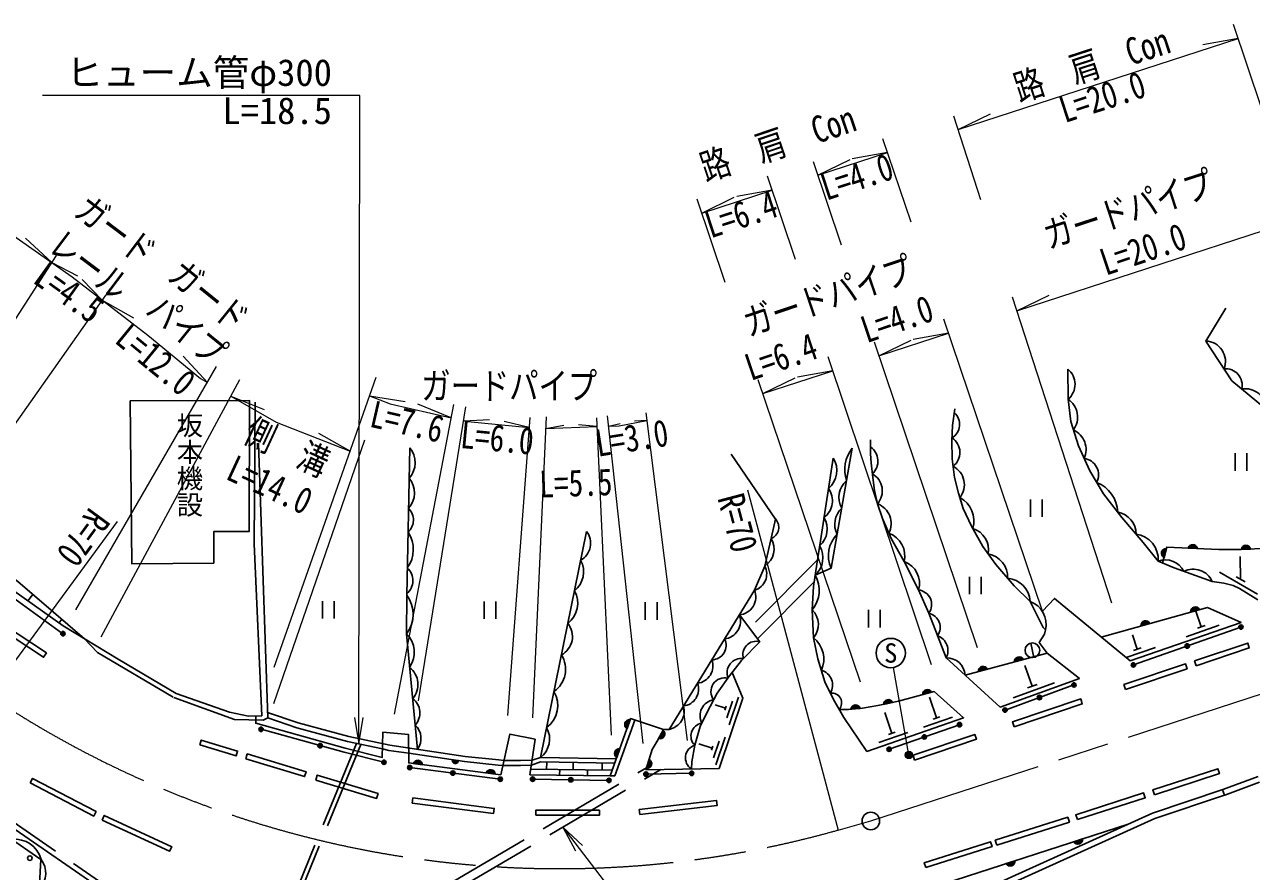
# Model space of a CAD drawing. Units: millimetres at full size, sheet at 1:1000; details may follow other scales. Extents: x 40000 to 680000, y 20000 to 380000.
# Drawn here: x 396208 to 479936, y 257868 to 315638 of the extents above; entities that cross this region are included whole.
import ezdxf
from ezdxf.enums import TextEntityAlignment as Align

# ---------------------------------------------------------------- set-up
doc = ezdxf.new("R2010")
doc.units = ezdxf.units.MM
doc.header["$LTSCALE"] = 1000
doc.linetypes.add('CHAIN', pattern=[18.5, 12, -1.5, 3.5, -1.5])
doc.linetypes.add('DASHED', pattern=[7.5, 6, -1.5])
for name, color, linetype, lineweight in [('M-BGD', 7, 'Continuous', 25), ('M-BMK', 2, 'CHAIN', 13), ('M-BMK-SRVR', 3, 'Continuous', 25), ('M-STR-HTXT', 7, 'Continuous', 13), ('M-STR-STRC', 7, 'Continuous', 25)]:
    doc.layers.add(name, color=color, linetype=linetype, lineweight=lineweight)
doc.layers.add('M-BMK-HTXT', color=7, linetype='Continuous')
doc.styles.add('@ＭＳ ゴシック', font='')
doc.styles.add('ＭＳ ゴシック', font='')
doc.styles.get('@ＭＳ ゴシック').set_extended_font_data('@MS Gothic')
doc.styles.get('ＭＳ ゴシック').set_extended_font_data('MS Gothic')

# ---------------------------------------------------------------- blocks, each defined once
blk = doc.blocks.new('open_arrow')
at = {"color": 0, "linetype": 'Continuous', "lineweight": -2}
blk.add_lwpolyline([(7.5, 1.25), (0, 0), (7.5, -1.25)], dxfattribs=at)

msp = doc.modelspace()

# ---------------------------------------------------------------- hatches: boundary and pattern name
at = {"layer": 'M-BGD'}
for points in [[(474136, 279891), (473970, 279288, -0.84072)], [(476250, 279896), (475624, 279921, -0.84072)], [(479877, 279862), (479251, 279846, -0.84072)], [(476389, 275732), (475786, 275564, -0.84072)], [(473001, 274788), (472398, 274620, -0.84072)], [(479069, 274539, -1), (479369, 274539, -0.41421), (479219, 274389, -0.41421)], [(398679, 274088, -1), (398979, 274088, -0.41421), (398829, 273938, -0.41421)], [(475398, 273248, -1), (475698, 273248, -0.41421), (475548, 273098, -0.41421)], [(464371, 272319), (463766, 272159, -0.84072)], [(461909, 271667), (461304, 271506, -0.84072)], [(471728, 271957, -1), (472028, 271957, -0.41421), (471878, 271807, -0.41421)], [(467670, 270594, -1), (467970, 270594, -0.41421), (467820, 270444, -0.41421)], [(458104, 270093), (457500, 269928, -0.84072)], [(465319, 269734, -1), (465619, 269734, -0.41421), (465469, 269584, -0.41421)], [(453231, 268993), (452608, 268933, -0.84072)], [(455448, 269392), (454835, 269265, -0.84072)], [(462968, 268874, -1), (463268, 268874, -0.41421), (463118, 268724, -0.41421)], [(437535, 268206), (437326, 267616, -0.84072)], [(459862, 267881, -1), (460162, 267881, -0.41421), (460012, 267731, -0.41421)], [(412199, 267563, -1), (412499, 267563, -0.41421), (412349, 267413, -0.41421)], [(439480, 266944), (439782, 267492, -0.84072)], [(457460, 267042, -1), (457760, 267042, -0.41421), (457610, 266892, -0.41421)], [(416230, 266449, -1), (416530, 266449, -0.41421), (416380, 266299, -0.41421)], [(455059, 266203, -1), (455359, 266203, -0.41421), (455209, 266053, -0.41421)], [(420584, 265314, -1), (420884, 265314, -0.41421), (420734, 265164, -0.41421)], [(423357, 265148), (422736, 265228, -0.84072)], [(425813, 265434, -0.4608), (425580, 265231, -0.4608), (425416, 265492)], [(436836, 266232), (436627, 265642, -0.84072)], [(438646, 264912), (438833, 265509, -0.84072)], [(422346, 264956, -1), (422646, 264956, -0.41421), (422496, 264806, -0.41421)], [(425286, 264578, -1), (425586, 264578, -0.41421), (425436, 264428, -0.41421)], [(428332, 264507), (427711, 264587, -0.84072)], [(438468, 264505, -1), (438768, 264505, -0.41421), (438618, 264355, -0.41421)], [(441578, 264562, -1), (441878, 264562, -0.41421), (441728, 264412, -0.41421)], [(428523, 264161, -1), (428823, 264161, -0.41421), (428673, 264011, -0.41421)], [(430734, 264162, -1), (431034, 264162, -0.41421), (430884, 264012, -0.41421)], [(433336, 264121, -1), (433636, 264121, -0.41421), (433486, 263971, -0.41421)], [(435937, 264081, -1), (436237, 264081, -0.41421), (436087, 263931, -0.41421)], [(467818, 259895), (468413, 260088, -0.84072)], [(463201, 258402), (463797, 258595, -0.84072)]]:
    msp.add_hatch(color=256, dxfattribs=at).paths.add_polyline_path(points)
at = {"layer": 'M-STR-HTXT'}
msp.add_hatch(color=256, dxfattribs=at).paths.add_polyline_path([(456705, 266016, -1), (456414, 265608, -1)])

# ---------------------------------------------------------------- linework, layer by layer
at = {"layer": 'M-BGD'}
for p, q in [((412167, 287085), (412803, 268338)), ((478815, 286405), (478815, 285205)), ((479615, 286405), (479615, 285205)), ((464858, 283249), (464858, 282049)), ((465658, 283249), (465658, 282049)), ((389759, 280643), (398829, 274088)), ((434558, 281064), (431415, 265637)), ((473970, 279288), (474136, 279891)), ((475624, 279921), (476250, 279896)), ((479251, 279846), (479877, 279862)), ((479196, 277792), (479173, 279363)), ((477744, 278274), (480351, 276789)), ((460686, 277973), (460686, 276773)), ((461486, 277973), (461486, 276773)), ((478892, 277965), (479500, 277619)), ((396774, 276770), (396436, 276318)), ((416536, 276312), (416536, 275112)), ((417336, 276312), (417336, 275112)), ((427568, 276292), (427568, 275092)), ((428368, 276292), (428368, 275092)), ((438571, 276239), (438571, 275039)), ((439371, 276239), (439371, 275039)), ((453807, 275708), (453807, 274508)), ((454607, 275708), (454607, 274508)), ((475786, 275564), (476389, 275732)), ((476509, 274552), (476140, 275617)), ((398747, 275067), (398557, 274813)), ((472398, 274620), (473001, 274788)), ((475474, 273876), (477741, 274662)), ((476245, 274461), (476774, 274644)), ((472145, 273039), (471808, 274011)), ((479219, 274539), (471878, 271957)), ((464880, 273443), (465089, 272465)), ((471381, 272456), (473377, 273148)), ((471881, 272947), (472410, 273130)), ((463766, 272159), (464371, 272319)), ((461304, 271506), (461909, 271667)), ((464982, 270511), (464473, 271922)), ((467820, 270594), (463118, 268874)), ((463672, 269720), (466495, 270737)), ((464653, 270392), (465311, 270629)), ((444296, 267865), (444938, 269759)), ((457500, 269928), (458104, 270093)), ((458446, 268342), (457954, 269759)), ((444049, 269005), (443338, 269245)), ((444004, 268872), (444094, 269137)), ((444140, 268340), (444525, 269477)), ((452608, 268933), (453231, 268993)), ((454835, 269265), (455448, 269392)), ((437851, 268199), (436498, 264382)), ((437326, 267616), (437535, 268206)), ((455401, 267284), (454909, 268701)), ((457552, 267714), (459536, 268403)), ((458214, 268261), (458677, 268422)), ((439782, 267492), (439480, 266944)), ((454508, 266657), (456492, 267345)), ((455170, 267204), (455633, 267365)), ((455209, 266203), (460012, 267881)), ((443125, 266280), (442232, 266583)), ((443080, 266148), (443170, 266413)), ((443217, 265616), (443602, 266752)), ((443373, 265141), (444015, 267035)), ((425813, 265434), (425416, 265492)), ((431415, 265637), (430846, 265469)), ((431415, 265637), (436593, 265548)), ((436627, 265642), (436836, 266232)), ((438833, 265509), (438646, 264912)), ((428673, 264161), (422496, 264956)), ((422736, 265228), (423357, 265148)), ((427711, 264587), (428332, 264507)), ((430754, 264835), (436319, 264774)), ((431409, 265337), (430795, 265117)), ((431409, 265337), (436487, 265250)), ((431841, 265329), (431835, 264823)), ((432728, 264814), (432722, 264433)), ((433649, 265298), (433644, 264804)), ((434633, 264793), (434627, 264404)), ((435638, 265264), (435633, 264782)), ((436087, 264081), (430884, 264162)), ((436498, 264382), (436180, 264382)), ((441728, 264562), (438618, 264505)), ((477967, 263444), (478106, 263069)), ((393174, 262377), (405353, 253989)), ((468413, 260088), (467818, 259895)), ((463797, 258595), (463201, 258402))]:
    msp.add_line(p, q, dxfattribs=at)
at = {"layer": 'M-BGD', "linetype": 'DASHED'}
for p, q in [((450315, 279133), (445686, 274452)), ((450087, 277623), (446236, 273728)), ((418863, 266602), (411918, 249624)), ((419161, 266538), (412155, 249411)), ((412202, 249369), (438655, 264942)), ((412670, 248948), (439638, 264824)), ((480383, 264344), (477977, 263448)), ((393379, 262661), (405585, 254254))]:
    msp.add_line(p, q, dxfattribs=at)
at = {"layer": 'M-BGD'}
for points in [[(400293, 273733), (395759, 277646), (390300, 281604), (389978, 286104), (384738, 289501), (370822, 303056)], [(478180, 296301), (476814, 294051), (478600, 291342), (480952, 289386), (483344, 287536), (492464, 281166), (493081, 280170), (502965, 283586), (514562, 287829), (518926, 289006), (515023, 290864), (494641, 285245), (489258, 287488), (489023, 287616), (488356, 287616), (487924, 287429), (486093, 285616)], [(467394, 292134), (467424, 290083), (467606, 288571), (468122, 286895), (468907, 285196), (469834, 283623), (471097, 282009), (472547, 280300), (473573, 279043), (474670, 278574), (477254, 277657), (478053, 277533), (478688, 277375), (479110, 277166), (480364, 276390)], [(411943, 289881), (411888, 280207), (412395, 268494)], [(459704, 289435), (459536, 288288), (459496, 287235), (459514, 286007), (459663, 284735), (459944, 283662), (460265, 282635), (460827, 281423), (461609, 280034), (462485, 278806), (463754, 277342), (464835, 276289), (465716, 274515), (465878, 274346), (465807, 274054), (465440, 273477), (466005, 272753)], [(453945, 287310), (453939, 286349), (453979, 285744), (454100, 284747), (454220, 283862), (454413, 282953), (454760, 281943), (455351, 280578), (456235, 279002), (457214, 277073), (457926, 275481), (459107, 272438), (462782, 269080), (468191, 271030), (466005, 272753), (460391, 271264)], [(422497, 286774), (422292, 276720), (422269, 274085), (423022, 266197)], [(452692, 286732), (451265, 278561), (450154, 278069)], [(444441, 286332), (447465, 281910), (446722, 278698), (446028, 277049), (440200, 267562), (439820, 267562)], [(451380, 286065), (450520, 280410), (450266, 278831), (450041, 277308), (449952, 275711), (450038, 273801), (450336, 272373), (450833, 270809), (451417, 269602), (452117, 268360), (453691, 266055), (460296, 268349), (458278, 270141), (455852, 269476), (454431, 269181), (453400, 269010), (452438, 268916), (451799, 268926)], [(390088, 280936), (390677, 280403), (398837, 274615), (402597, 272339), (406558, 270014), (410202, 268740), (411500, 268460), (412395, 268494)], [(481082, 279928), (479224, 279838), (477714, 279838), (474160, 279980), (473868, 278917)], [(465670, 275617), (466486, 276490), (471652, 272232), (479225, 274859), (476934, 275884), (469676, 273861)], [(444992, 275364), (446379, 273540), (445134, 272249), (444327, 271218), (443479, 270020), (442767, 268679), (442325, 267748), (441948, 266474), (441742, 265341), (441722, 264862)], [(444496, 271435), (445233, 269695), (443607, 264897), (438613, 264805), (439049, 266198), (439374, 266752), (439820, 267562)], [(439820, 267562), (437566, 268292), (436179, 264380), (430700, 264464), (431052, 266888), (429324, 267224), (428703, 264460), (422427, 265268), (422419, 267205), (420666, 267367), (420623, 265651), (418098, 266285), (411983, 267975), (411983, 268478)], [(412790, 268712), (414890, 268002), (418328, 267074), (421138, 266473), (426273, 265720), (428573, 265477), (428925, 265448)], [(412803, 268338), (414788, 267667), (418246, 266734), (420638, 266222)], [(420734, 265314), (418022, 265995), (412349, 267563)], [(422424, 265931), (426230, 265373), (428540, 265129), (428848, 265103)], [(386934, 263972), (388108, 265039), (397331, 258691), (396570, 244716)], [(477977, 263448), (473192, 261849), (460212, 255972)], [(478106, 263069), (473339, 261476), (460377, 255607)], [(471525, 261094), (458176, 256777), (462910, 251831), (464592, 250254), (467015, 248478), (468632, 247650), (478093, 246450), (478829, 246370), (483011, 244449)]]:
    msp.add_lwpolyline(points, dxfattribs=at)
for points in [[(403416, 289966), (403524, 278853), (409119, 278907), (409119, 281050), (411535, 281050), (411562, 289982)], [(393547, 275082), (397509, 272481), (397701, 272773), (393739, 275375)], [(476165, 271902), (479790, 273116), (479679, 273448), (476053, 272234)], [(471344, 270288), (475547, 271695), (475436, 272027), (471233, 270620)], [(463733, 267739), (468393, 269300), (468282, 269632), (463622, 268071)], [(456952, 265469), (461169, 266881), (461058, 267213), (456841, 265801)], [(408163, 266499), (410648, 265747), (410750, 266082), (408265, 266834)], [(411308, 265548), (415317, 264335), (415419, 264670), (411410, 265883)], [(473318, 263103), (477751, 264543), (477643, 264876), (473210, 263436)], [(396590, 263907), (400927, 261641), (401089, 261952), (396752, 264217)], [(416081, 264104), (420229, 262849), (420331, 263184), (416182, 264439)], [(468056, 261404), (472684, 262897), (472577, 263230), (467949, 261737)], [(422663, 262535), (428213, 261824), (428257, 262171), (422707, 262882)], [(438193, 261742), (443478, 262368), (443437, 262716), (438152, 262090)], [(401497, 261377), (406111, 259241), (406258, 259558), (401644, 261694)], [(431094, 261698), (435434, 261698), (435434, 262048), (431094, 262048)], [(462562, 259667), (467508, 261231), (467403, 261564), (462456, 260001)], [(457708, 258132), (462232, 259562), (462126, 259896), (457603, 258466)]]:
    msp.add_lwpolyline(points, close=True, dxfattribs=at)
at = {"layer": 'M-BGD', "linetype": 'DASHED'}
for points in [[(400293, 273733), (401176, 272805), (406403, 269723), (410544, 268228), (412492, 268184), (412803, 268338)], [(420638, 266222), (421076, 266128), (422424, 265931)], [(428925, 265448), (429018, 265440), (430055, 265440), (430846, 265469)], [(428848, 265103), (429003, 265090), (430061, 265090), (430795, 265117)], [(480483, 263955), (478110, 263071), (478106, 263069)]]:
    msp.add_lwpolyline(points, dxfattribs=at)
at = {"layer": 'M-BGD'}
for centre, radius in [((479219, 274539), 150), ((398829, 274088), 150), ((464984, 272954), 500), ((475548, 273248), 150), ((471878, 271957), 150), ((467820, 270594), 150), ((465469, 269734), 150), ((463118, 268874), 150), ((460012, 267881), 150), ((412349, 267563), 150), ((457610, 267042), 150), ((416380, 266449), 150), ((455209, 266203), 150), ((420734, 265314), 150), ((422496, 264956), 150), ((425436, 264578), 150), ((438618, 264505), 150), ((441728, 264562), 150), ((428673, 264161), 150), ((430884, 264162), 150), ((433486, 264121), 150), ((436087, 264081), 150), ((396570, 258775), 150)]:
    msp.add_circle(centre, radius, dxfattribs=at)
for centre, radius, start, end in [((476768, 292657), 1395, 338.69525, 88.09392), ((466579, 291096), 1320, 309.8071, 51.85453), ((478182, 291036), 1120, 346.91669, 95.86477), ((479500, 289348), 1452, 1.50493, 98.99853), ((466584, 288855), 1488, 324.02153, 55.61322), ((458942, 288360), 1079, 301.3634, 48.01471), ((458851, 286446), 1188, 307.43948, 56.63825), ((467192, 286653), 1456, 335.33171, 65.84384), ((421276, 285761), 1587, 317.97995, 39.68724), ((454464, 285286), 2287, 140.78527, 199.39815), ((453242, 285855), 1200, 313.66493, 54.30497), ((450106, 285200), 1540, 308.53976, 34.15777), ((468374, 284930), 1124, 332.40664, 82.80562), ((421280, 283692), 1547, 317.07838, 40.58881), ((453418, 283831), 1328, 318.57246, 60.54317), ((458942, 284250), 1403, 321.18259, 63.27389), ((449923, 283150), 1421, 306.20663, 36.49089), ((453268, 283390), 1489, 130.22876, 209.95467), ((468515, 282277), 2297, 2.46868, 68.14165), ((459183, 281774), 1810, 343.5159, 61.92012), ((421624, 281841), 1122, 312.32173, 45.34546), ((452983, 281555), 1484, 132.62714, 207.55629), ((453891, 281592), 1457, 333.42713, 69.00487), ((470549, 280886), 1513, 359.44552, 80.07695), ((446844, 281353), 834, 292.03438, 41.91699), ((449490, 281218), 1495, 310.84697, 31.68755), ((420610, 279828), 2129, 323.90096, 33.76623), ((433520, 280251), 1318, 298.8936, 38.07422), ((445977, 279862), 1382, 302.63244, 31.31894), ((453051, 279438), 1990, 134.02739, 206.15604), ((454640, 279394), 1642, 346.16593, 70.28086), ((460483, 279815), 1510, 349.25724, 73.23924), ((471848, 279156), 1728, 356.24483, 82.89443), ((449089, 279269), 1604, 311.59817, 30.67341), ((474105, 279575), 318, 84.49147, 244.7092), ((475935, 279854), 318, 7.59603, 167.81376), ((479565, 279800), 318, 11.32749, 171.54522), ((432733, 278302), 1631, 307.80359, 29.16423), ((455719, 277527), 1562, 343.09925, 70.72242), ((461684, 277941), 1617, 357.3319, 79.96127), ((474050, 277686), 1439, 27.04686, 109.35392), ((421534, 277708), 1176, 310.29086, 47.37633), ((445697, 278159), 1158, 286.59916, 27.73932), ((448429, 277029), 2014, 319.13753, 31.10962), ((475964, 277073), 1416, 24.35246, 116.55693), ((463165, 276198), 1673, 3.08703, 85.35844), ((420594, 275417), 2140, 321.48805, 37.49828), ((432244, 276156), 1718, 307.04875, 29.91907), ((444866, 276602), 1245, 275.81149, 21.0693), ((457098, 276065), 1014, 324.83467, 83.4186), ((449020, 274712), 1366, 318.15644, 46.98076), ((457684, 274505), 1006, 326.38626, 76.02625), ((464274, 274737), 1650, 346.3002, 70.13851), ((476102, 275596), 318, 25.4668, 185.68453), ((432193, 273891), 1407, 297.45347, 39.51436), ((443836, 274946), 1229, 277.02867, 19.85213), ((472714, 274651), 318, 25.4668, 185.68453), ((421015, 272807), 1791, 325.38249, 45.52856), ((448930, 272354), 1822, 335.23315, 52.55154), ((458134, 272929), 1090, 333.21015, 69.20235), ((443109, 273287), 981, 270.27087, 26.60992), ((446141, 272657), 915, 74.92462, 197.14903), ((431300, 271657), 1829, 304.39833, 32.56949), ((441990, 271894), 1197, 276.76005, 20.12074), ((445128, 271418), 979, 81.87104, 201.29698), ((459144, 271188), 1250, 3.47622, 91.6652), ((464082, 272187), 318, 24.74439, 184.96212), ((421585, 270626), 1473, 318.73593, 52.17512), ((450285, 270567), 1067, 329.9456, 73.7071), ((461620, 271534), 318, 24.74439, 184.96212), ((441058, 270299), 1147, 276.17151, 20.70929), ((444001, 270137), 950, 76.91508, 216.69076), ((421971, 268678), 1215, 317.34037, 53.57068), ((430732, 269189), 1867, 306.07443, 30.8934), ((451299, 269371), 669, 318.28732, 97.80644), ((457816, 269958), 318, 25.20298, 185.42071), ((439948, 268817), 1280, 281.38731, 15.49349), ((443380, 268502), 1076, 97.49972, 208.81524), ((452925, 268909), 318, 15.45309, 175.67083), ((455153, 269275), 318, 21.6277, 181.84543), ((437482, 267893), 318, 80.37833, 240.59606), ((442578, 267104), 891, 99.12868, 224.98713), ((422019, 266937), 1247, 323.58338, 47.32767), ((430464, 266895), 1577, 307.07271, 29.89511), ((439583, 267244), 318, 251.02244, 51.24017), ((442209, 265616), 897, 106.88347, 237.14797), ((423039, 265134), 318, 2.55269, 162.77042), ((425610, 265432), 203, 162.70183, 0.62522), ((436783, 265919), 318, 80.37833, 240.59606), ((438688, 265227), 318, 262.49189, 62.70963), ((428014, 264493), 318, 2.55269, 162.77042), ((395558, 258236), 1831, 14.39501, 96.52605), ((468099, 260044), 318, 207.81051, 8.02825), ((396142, 257756), 1513, 315.61214, 38.15384), ((463482, 258551), 318, 207.81051, 8.02825)]:
    msp.add_arc(centre, radius, start, end, dxfattribs=at)
at = {"layer": 'M-BMK'}
msp.add_lwpolyline([(451725, 260691), (453959, 261312), (497231, 275396)], dxfattribs=at)
msp.add_arc((432710, 328059), 70000, 236.25202, 285.76169, dxfattribs=at)
at = {"layer": 'M-BMK-SRVR'}
msp.add_circle((453959, 261312), 600, dxfattribs=at)
at = {"layer": 'M-STR-HTXT'}
for p, q in [((480618, 309951), (478706, 315638)), ((459913, 308470), (479025, 314690)), ((479025, 314690), (476607, 314263)), ((459604, 309421), (461456, 303714)), ((459913, 308470), (462119, 309547)), ((456704, 302168), (454784, 307852)), ((450341, 305355), (455104, 306905)), ((455104, 306905), (452687, 306477)), ((450021, 306302), (451940, 300617)), ((450341, 305355), (452547, 306432)), ((448825, 299603), (446916, 305291)), ((442421, 302777), (447234, 304343)), ((447234, 304343), (444816, 303916)), ((444024, 298041), (442100, 303724)), ((442421, 302777), (444627, 303854)), ((463926, 296105), (483168, 302368)), ((398062, 299397), (396264, 301069)), ((390594, 287775), (398379, 299891)), ((398062, 299397), (399813, 298508)), ((401516, 296835), (400142, 298240)), ((392647, 284251), (401777, 297206)), ((401516, 296835), (403649, 295621)), ((463617, 297056), (470385, 276201)), ((463926, 296105), (466132, 297182)), ((465670, 275617), (458944, 295535)), ((454180, 293985), (461215, 273148)), ((454500, 293037), (459264, 294588)), ((454500, 293037), (456706, 294114)), ((459264, 294588), (456846, 294160)), ((399700, 275725), (409317, 292302)), ((408689, 291220), (407026, 293026)), ((458105, 271953), (451052, 292967)), ((401436, 273877), (410901, 291435)), ((413233, 271795), (420201, 291574)), ((453254, 270778), (446269, 291410)), ((446590, 290463), (451370, 292019)), ((446590, 290463), (448796, 291540)), ((451370, 292019), (448953, 291591)), ((410289, 290299), (412567, 289383)), ((419757, 290314), (422181, 289928)), ((425491, 289720), (421440, 268604)), ((425317, 288811), (423050, 289754)), ((423093, 269510), (426330, 289550)), ((430901, 268347), (431827, 288874)), ((438418, 266600), (435980, 288940)), ((438599, 289159), (441426, 266791)), ((426179, 288614), (427937, 288695)), ((430642, 288157), (428929, 288564)), ((430693, 288840), (429169, 268507)), ((431791, 288088), (433022, 288306)), ((431791, 288088), (435265, 288213)), ((435265, 288213), (434021, 288342)), ((435237, 288810), (436249, 267161)), ((436056, 288241), (436857, 288428)), ((438666, 288626), (437844, 288585)), ((413225, 269319), (419423, 287307)), ((418427, 286539), (416289, 287745)), ((445546, 283891), (451725, 260691)), ((393823, 269855), (402551, 281743)), ((456560, 265812), (455499, 271784))]:
    msp.add_line(p, q, dxfattribs=at)
for points in [[(374407, 312953), (376159, 312184), (383167, 308688), (388132, 305896), (394155, 302124), (399455, 298425), (404613, 294447), (408207, 291497), (408689, 291220)], [(419012, 266570), (419087, 310799), (397437, 310799)], [(410289, 290299), (413383, 288519), (418427, 286539)], [(419757, 290314), (421170, 289760), (425317, 288811)], [(426179, 288614), (426458, 288551), (430642, 288157)], [(436056, 288241), (436790, 288267), (438666, 288626)], [(432947, 260885), (455174, 231887), (476824, 231887)]]:
    msp.add_lwpolyline(points, dxfattribs=at)
msp.add_circle((456560, 265812), 250, dxfattribs=at)
at = {"layer": 'M-STR-STRC'}
msp.add_circle((455325, 272769), 1000, dxfattribs=at)

# ---------------------------------------------------------------- block references
at = {"layer": 'M-STR-HTXT', "xscale": 240, "yscale": 240}
for p, rotation in [((419012, 266570), 89.9), ((432947, 260885), 307.5)]:
    msp.add_blockref('open_arrow', p, dxfattribs=dict(at, rotation=rotation))

# ---------------------------------------------------------------- texts
at = {"layer": 'M-BMK-HTXT', "style": '@ＭＳ ゴシック'}
msp.add_text('坂本機設', height=1320, rotation=270, dxfattribs=at).set_placement((407469, 289198), align=Align.MIDDLE_LEFT)
at = {"layer": 'M-STR-HTXT', "style": 'ＭＳ ゴシック', "width": 0.8}
for s, rotation, p in [('路\u3000肩\u3000Con', 18.029, (469485, 311531)), ('路\u3000肩\u3000Con', 18.657, (448074, 306166)), ('ガードパイプ', 18.029, (471976, 301664)), ('ガード', 322.942, (401549, 300451)), ('レール', 322.942, (399758, 298075)), ('L=20.0', 18.657, (472999, 298931)), ('ガードパイプ', 18.657, (451486, 295746)), ('ガード', 321.032, (407862, 296007)), ('パイプ', 321.032, (406356, 293657)), ('L=4.0', 18.657, (456210, 294173)), ('L=6.4', 18.657, (448300, 291599))]:
    msp.add_text(s, height=1833, rotation=rotation, dxfattribs=at).set_placement(p, align=Align.BOTTOM_CENTER)
at = {"layer": 'M-STR-HTXT', "style": 'ＭＳ ゴシック'}
for s, p in [('ヒューム管φ300', (417187, 310899)), ('L=18.5', (417187, 308299))]:
    msp.add_text(s, height=1833, dxfattribs=at).set_placement(p, align=Align.BOTTOM_RIGHT)
at = {"layer": 'M-STR-HTXT', "style": 'ＭＳ ゴシック', "width": 0.8}
for s, rotation, p in [('L=20.0', 18.029, (469469, 311580)), ('L=4.0', 18.029, (452722, 306130)), ('L=6.4', 18.029, (444827, 303560)), ('L=4.5', 324.337, (399789, 298116)), ('L=12.0', 320.63, (405746, 293517)), ('L=7.6', 347.119, (422517, 289452)), ('側\u3000溝', 335.202, (414506, 287657)), ('L=6.0', 354.631, (428550, 288354)), ('L=3.0', 8.904, (437506, 288349)), ('L=14.0', 335.202, (413336, 285080)), ('L=5.5', 2.055, (433797, 285289))]:
    msp.add_text(s, height=1833, rotation=rotation, dxfattribs=at).set_placement(p, align=Align.TOP_CENTER)
msp.add_text('ガードパイプ', height=1833, dxfattribs=at).set_placement((429285, 289528), align=Align.BOTTOM_CENTER)
for rotation, p in [(284.914, (445256, 283814)), (233.713, (402144, 281695))]:
    msp.add_text('R=70', height=1833, rotation=rotation, dxfattribs=at).set_placement(p, align=Align.TOP_LEFT)
at = {"layer": 'M-STR-STRC', "style": 'ＭＳ ゴシック'}
msp.add_text('S', height=1320, dxfattribs=at).set_placement((455325, 272769), align=Align.MIDDLE_CENTER)

doc.saveas('drawing.dxf')
